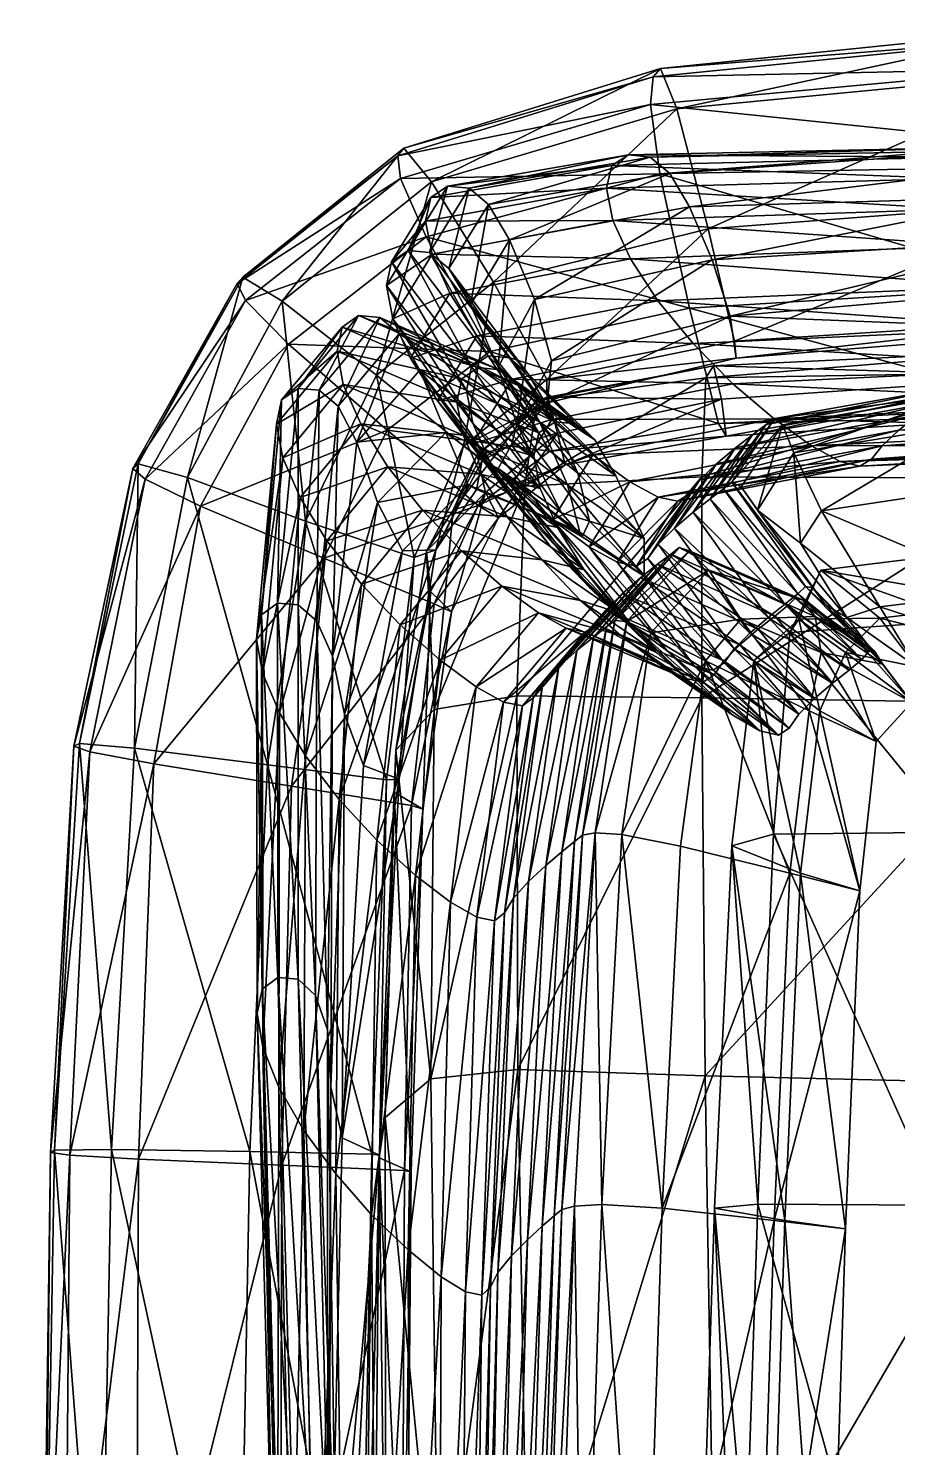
# Model space of a CAD drawing. Header units: centimetres. Extents: x -242 to 242, y -202 to 202.
# Drawn here: x -241.61 to -228.76, y 177.26 to 198.25 of the extents above; entities that cross this region are included whole.
import ezdxf

# ---------------------------------------------------------------- set-up
doc = ezdxf.new("R2010")
doc.units = ezdxf.units.CM
doc.layers.add('Box064', color=7, linetype='Continuous', true_color=0x94b11b)

msp = doc.modelspace()

# ---------------------------------------------------------------- meshes
at = {"layer": 'Box064', "color": 224, "true_color": 0x8a086e}
mesh = msp.add_polyface(dxfattribs=at)
corners = [(-225.487, 192.72, -2.901), (-226.096, 193.235, 14.81), (-231.196, 192.993, 14.947), (-230.587, 192.474, -2.764), (-226.686, 193.82, 32.52), (-227.208, 194.431, 50.23), (-232.306, 194.218, 50.368), (-231.785, 193.589, 32.657), (-231.657, 191.617, 201.143), (-231.598, 193.08, 200.344), (-226.571, 193.165, 200.539), (-227.801, 192.846, -165.372), (-227.878, 192.955, -160.454), (-230.578, 192.48, -160.39), (-228.005, 192.864, -152.451), (-230.704, 192.387, -152.387), (-222.706, 192.978, -165.521), (-227.744, 192.391, -168.003), (-222.772, 193.093, -160.591), (-223.102, 192.866, -140.702), (-223.357, 192.686, -125.903), (-228.462, 192.528, -125.766), (-228.208, 192.718, -140.565), (-222.899, 193.005, -152.588), (-226.423, 195.133, 189.892), (-226.164, 194.435, 194.148), (-231.239, 193.991, 194.079), (-231.504, 194.822, 189.915), (-226.742, 195.759, 182.127), (-231.837, 195.61, 182.236), (-226.512, 193.493, 200.382), (-231.482, 193.257, 200.242), (-226.447, 193.102, 200.549), (-231.364, 192.763, 200.414), (-227.643, 196.486, 138.783), (-227.323, 196.441, 155.523), (-232.422, 196.343, 155.66), (-227.892, 196.344, 121.072), (-232.741, 196.379, 138.92), (-219.488, 196.251, 120.83), (-227.033, 196.197, 170.321), (-232.131, 196.102, 170.458), (-227.613, 195.03, 67.941), (-227.875, 195.575, 85.651), (-232.972, 195.406, 85.788), (-232.711, 194.837, 68.078), (-219.209, 195.069, 67.698), (-227.968, 196.026, 103.362), (-232.989, 196.221, 121.209), (-233.066, 195.882, 103.499), (-219.471, 195.568, 85.409), (-219.564, 195.974, 103.119), (-232.269, 197.656, 197.719), (-226.495, 198.247, 197.772), (-226.607, 198.106, 199.061), (-232.374, 197.529, 198.983), (-232.025, 197.057, 196.578), (-226.359, 197.6, 196.626), (-226.053, 193.785, 195.431), (-231.147, 193.37, 195.314), (-226.071, 193.949, 195.431), (-231.173, 193.624, 195.311), (-231.297, 192.217, 200.438), (-226.196, 195.693, 195.838), (-231.562, 195.283, 195.754), (-231.839, 194.11, 200.861), (-226.606, 194.431, 200.941), (-226.47, 192.653, 200.575), (-231.412, 192.403, 200.518), (-232.275, 196.096, 200.927), (-226.722, 196.534, 201.039), (-232.414, 197.122, 200.177), (-226.702, 197.647, 200.281)]
mesh.append_faces([[corners[k] for k in face] for face in [(0, 1, 2), (2, 3, 0), (4, 5, 6), (6, 7, 4), (1, 4, 7), (7, 2, 1), (8, 9, 10), (11, 12, 13), (12, 14, 15), (16, 11, 17), (14, 12, 18), (12, 11, 16), (19, 20, 21), (21, 22, 19), (22, 14, 23), (24, 25, 26), (26, 27, 24), (28, 24, 27), (27, 29, 28), (30, 10, 9), (9, 31, 30), (32, 30, 31), (31, 33, 32), (34, 35, 36), (37, 34, 38), (34, 37, 39), (40, 28, 29), (29, 41, 40), (35, 40, 41), (41, 36, 35), (42, 43, 44), (5, 42, 45), (45, 6, 5), (43, 42, 46), (47, 37, 48), (43, 47, 49), (47, 43, 50), (37, 47, 51), (52, 53, 54), (54, 55, 52), (53, 52, 56), (56, 57, 53), (58, 59, 26), (26, 25, 58), (59, 58, 60), (60, 61, 59), (32, 33, 62), (63, 64, 61), (61, 60, 63), (64, 63, 57), (57, 56, 64), (65, 66, 67), (67, 68, 65), (66, 65, 69), (69, 70, 66), (71, 72, 70), (70, 69, 71), (72, 71, 55), (55, 54, 72)]], dxfattribs={"vtx2": -1, "color": 224})
mesh = msp.add_polyface(dxfattribs=at)
corners = [(-234.462, 193.062, 32.721), (-234.981, 193.699, 50.432), (-235.564, 192.739, 50.432), (-235.049, 192.101, 32.722), (-233.874, 192.462, 15.011), (-233.933, 192.793, 199.963), (-234.095, 192.746, 199.906), (-234.853, 192.048, 199.766), (-234.13, 194.24, 189.902), (-233.881, 193.329, 194.001), (-234.392, 192.395, 193.888), (-234.669, 193.239, 189.797), (-234.501, 195.12, 182.281), (-235.078, 194.161, 182.229), (-234.808, 195.643, 170.522), (-235.096, 195.883, 155.724), (-232.422, 196.343, 155.66), (-232.131, 196.102, 170.458), (-235.395, 194.696, 170.502), (-235.68, 194.935, 155.719), (-235.415, 195.913, 138.984), (-235.662, 195.748, 121.273), (-232.989, 196.221, 121.209), (-232.741, 196.379, 138.92), (-235.739, 195.398, 103.563), (-235.645, 194.91, 85.852), (-232.972, 195.406, 85.788), (-233.066, 195.882, 103.499), (-235.384, 194.33, 68.142), (-232.306, 194.218, 50.368), (-232.711, 194.837, 68.078), (-235.965, 193.371, 68.143), (-232.414, 197.122, 200.177), (-236.113, 196.025, 199.976), (-236.152, 196.361, 198.799), (-232.275, 196.096, 200.927), (-235.731, 195.162, 200.744), (-233.945, 192.711, 195.193), (-233.95, 193.056, 195.175), (-235.178, 192.073, 195.013), (-234.734, 194.493, 195.614), (-232.025, 197.057, 196.578), (-235.652, 195.98, 196.433), (-236.309, 192.306, 200.596), (-234.79, 193.469, 200.757), (-233.901, 191.997, 200.475), (-231.839, 194.11, 200.861), (-232.269, 197.656, 197.719), (-236.062, 196.474, 197.556), (-232.374, 197.529, 198.983), (-233.492, 191.671, 189.54), (-233.91, 192.603, 182.047), (-233.513, 192.397, 155.6), (-234.504, 193.374, 155.65), (-234.225, 193.138, 170.386), (-234.817, 193.404, 138.931), (-233.823, 192.428, 138.892), (-234.066, 192.266, 121.181), (-235.061, 193.24, 121.221), (-235.996, 194.964, 138.984), (-234.14, 191.923, 103.471), (-235.135, 192.892, 103.51), (-236.225, 193.954, 85.853), (-235.043, 192.407, 85.8), (-234.785, 191.829, 68.09), (-234.962, 193.23, 138.932), (-234.649, 193.2, 155.651), (-236.73, 193.999, 138.988), (-235.205, 193.065, 121.222), (-236.132, 193.732, 170.505), (-234.37, 192.964, 170.387), (-234.056, 192.428, 182.045), (-235.825, 193.195, 182.216), (-236.415, 193.971, 155.722), (-233.237, 192.163, 170.305), (-235.28, 192.718, 103.512)]
mesh.append_faces([[corners[k] for k in face] for face in [(0, 1, 2), (2, 3, 0), (4, 0, 3), (5, 6, 7), (8, 9, 10), (10, 11, 8), (12, 8, 11), (11, 13, 12), (14, 15, 16), (12, 14, 17), (14, 12, 13), (13, 18, 14), (15, 14, 18), (18, 19, 15), (20, 21, 22), (15, 20, 23), (20, 15, 19), (24, 25, 26), (26, 27, 24), (21, 24, 27), (27, 22, 21), (28, 1, 29), (25, 28, 30), (1, 28, 31), (32, 33, 34), (35, 36, 33), (37, 38, 39), (10, 9, 37), (39, 38, 40), (41, 42, 40), (43, 44, 45), (46, 44, 36), (47, 48, 42), (49, 34, 48), (11, 50, 51), (51, 13, 11), (52, 53, 54), (18, 54, 53), (53, 19, 18), (54, 18, 13), (13, 51, 54), (55, 56, 57), (57, 58, 55), (59, 55, 58), (19, 53, 55), (56, 55, 53), (53, 52, 56), (60, 61, 58), (62, 63, 64), (65, 56, 52), (52, 66, 65), (67, 65, 66), (56, 65, 68), (68, 57, 56), (69, 70, 71), (71, 72, 69), (73, 66, 70), (74, 70, 66), (57, 68, 75)]], dxfattribs={"vtx2": -1, "color": 224})
mesh = msp.add_polyface(dxfattribs=at)
corners = [(-234.462, 193.062, 32.721), (-233.874, 192.462, 15.011), (-231.196, 192.993, 14.947), (-231.785, 193.589, 32.657), (-234.981, 193.699, 50.432), (-232.306, 194.218, 50.368), (-233.268, 191.94, -2.7), (-232.719, 191.543, -20.41), (-230.034, 192.074, -20.474), (-230.587, 192.474, -2.764), (-234.274, 191.475, 200.453), (-234.095, 192.746, 199.906), (-231.598, 193.08, 200.344), (-231.657, 191.617, 201.143), (-230.578, 192.48, -160.39), (-230.704, 192.387, -152.387), (-231.335, 191.439, -152.37), (-231.213, 191.537, -160.326), (-231.076, 191.468, -165.094), (-230.464, 192.385, -165.272), (-230.906, 192.238, -140.501), (-231.534, 191.288, -140.5), (-229.614, 191.84, -38.185), (-233.933, 192.793, 199.963), (-233.791, 192.26, 200.24), (-231.364, 192.763, 200.414), (-231.482, 193.257, 200.242), (-234.13, 194.24, 189.902), (-234.501, 195.12, 182.281), (-231.837, 195.61, 182.236), (-231.504, 194.822, 189.915), (-233.881, 193.329, 194.001), (-231.239, 193.991, 194.079), (-232.422, 196.343, 155.66), (-232.741, 196.379, 138.92), (-227.643, 196.486, 138.783), (-232.989, 196.221, 121.209), (-227.892, 196.344, 121.072), (-232.131, 196.102, 170.458), (-234.808, 195.643, 170.522), (-235.415, 195.913, 138.984), (-235.096, 195.883, 155.724), (-232.972, 195.406, 85.788), (-232.711, 194.837, 68.078), (-227.613, 195.03, 67.941), (-233.066, 195.882, 103.499), (-227.968, 196.026, 103.362), (-227.875, 195.575, 85.651), (-235.384, 194.33, 68.142), (-235.645, 194.91, 85.852), (-236.152, 196.361, 198.799), (-232.374, 197.529, 198.983), (-232.414, 197.122, 200.177), (-236.113, 196.025, 199.976), (-232.275, 196.096, 200.927), (-233.945, 192.711, 195.193), (-231.147, 193.37, 195.314), (-233.95, 193.056, 195.175), (-231.173, 193.624, 195.311), (-233.675, 191.794, 200.357), (-231.297, 192.217, 200.438), (-233.901, 191.997, 200.475), (-231.412, 192.403, 200.518), (-231.562, 195.283, 195.754), (-234.734, 194.493, 195.614), (-232.025, 197.057, 196.578), (-234.79, 193.469, 200.757), (-231.839, 194.11, 200.861), (-235.731, 195.162, 200.744), (-235.652, 195.98, 196.433), (-232.269, 197.656, 197.719), (-236.062, 196.474, 197.556), (-232.926, 191.63, 181.923), (-233.91, 192.603, 182.047), (-233.492, 191.671, 189.54), (-234.225, 193.138, 170.386), (-233.237, 192.163, 170.305), (-233.513, 192.397, 155.6), (-234.37, 192.964, 170.387), (-234.056, 192.428, 182.045), (-234.649, 193.2, 155.651)]
mesh.append_faces([[corners[k] for k in face] for face in [(0, 1, 2), (2, 3, 0), (4, 0, 3), (3, 5, 4), (6, 7, 8), (8, 9, 6), (1, 6, 9), (9, 2, 1), (10, 11, 12), (12, 13, 10), (14, 15, 16), (16, 17, 14), (17, 18, 19), (15, 20, 21), (22, 8, 7), (23, 24, 25), (25, 26, 23), (11, 23, 26), (26, 12, 11), (27, 28, 29), (29, 30, 27), (31, 27, 30), (30, 32, 31), (33, 34, 35), (34, 36, 37), (33, 38, 39), (38, 29, 28), (36, 34, 40), (34, 33, 41), (42, 43, 44), (36, 45, 46), (45, 42, 47), (5, 43, 48), (43, 42, 49), (50, 51, 52), (53, 52, 54), (55, 31, 32), (32, 56, 55), (57, 55, 56), (56, 58, 57), (59, 60, 25), (25, 24, 59), (60, 59, 61), (61, 62, 60), (63, 64, 57), (57, 58, 63), (64, 63, 65), (66, 67, 62), (62, 61, 66), (68, 54, 67), (69, 65, 70), (71, 70, 51), (72, 73, 74), (75, 76, 77), (76, 75, 73), (73, 72, 76), (78, 76, 72), (72, 79, 78), (80, 77, 76)]], dxfattribs={"vtx2": -1, "color": 224})
mesh = msp.add_polyface(dxfattribs=at)
corners = [(-235.68, 194.935, 155.719), (-235.996, 194.964, 138.984), (-235.415, 195.913, 138.984), (-235.662, 195.748, 121.273), (-236.242, 194.797, 121.274), (-235.739, 195.398, 103.563), (-236.318, 194.445, 103.564), (-235.645, 194.91, 85.852), (-236.225, 193.954, 85.853), (-235.384, 194.33, 68.142), (-235.965, 193.371, 68.143), (-235.564, 192.739, 50.432), (-234.981, 193.699, 50.432), (-236.754, 192.129, 182.238), (-235.825, 193.195, 182.216), (-235.439, 192.269, 189.734), (-237.625, 192.924, 138.992), (-237.868, 192.752, 121.282), (-236.974, 193.83, 121.277), (-236.73, 193.999, 138.988), (-237.312, 192.897, 155.732), (-236.415, 193.971, 155.722), (-237.032, 192.658, 170.53), (-236.132, 193.732, 170.505), (-236.956, 192.983, 85.856), (-237.049, 193.476, 103.567), (-237.942, 192.395, 103.571), (-236.113, 196.025, 199.976), (-238.402, 194.222, 199.693), (-238.523, 194.474, 198.512), (-236.152, 196.361, 198.799), (-235.731, 195.162, 200.744), (-237.768, 193.577, 200.495), (-239.987, 191.806, 196.868), (-238.443, 194.569, 197.276), (-240.069, 191.739, 198.124), (-239.261, 191.605, 195.796), (-237.859, 194.215, 196.177), (-237.516, 190.962, 195.137), (-236.467, 193.121, 195.41), (-234.734, 194.493, 195.614), (-235.178, 192.073, 195.013), (-235.652, 195.98, 196.433), (-234.79, 193.469, 200.757), (-236.309, 192.306, 200.596), (-236.062, 196.474, 197.556), (-239.884, 191.579, 199.337), (-235.061, 193.24, 121.221), (-234.817, 193.404, 138.931), (-235.135, 192.892, 103.51), (-235.043, 192.407, 85.8), (-234.785, 191.829, 68.09), (-234.649, 193.2, 155.651), (-234.962, 193.23, 138.932), (-235.205, 193.065, 121.222), (-234.37, 192.964, 170.387), (-235.187, 192.232, 85.801), (-236.698, 192.397, 68.146), (-235.28, 192.718, 103.512)]
mesh.append_faces([[corners[k] for k in face] for face in [(0, 1, 2), (3, 2, 1), (1, 4, 3), (5, 3, 4), (4, 6, 5), (7, 5, 6), (6, 8, 7), (9, 7, 8), (8, 10, 9), (10, 11, 12), (13, 14, 15), (16, 17, 18), (18, 19, 16), (20, 16, 19), (19, 21, 20), (22, 20, 21), (21, 23, 22), (13, 22, 23), (23, 14, 13), (24, 25, 26), (17, 26, 25), (25, 18, 17), (27, 28, 29), (29, 30, 27), (28, 27, 31), (31, 32, 28), (33, 34, 29), (29, 35, 33), (34, 33, 36), (36, 37, 34), (38, 39, 37), (40, 39, 41), (39, 40, 42), (42, 37, 39), (43, 44, 32), (32, 31, 43), (45, 34, 37), (37, 42, 45), (34, 45, 30), (30, 29, 34), (46, 28, 32), (28, 46, 35), (35, 29, 28), (47, 4, 1), (48, 1, 0), (6, 49, 50), (50, 8, 6), (49, 6, 4), (4, 47, 49), (51, 10, 8), (52, 21, 19), (53, 19, 18), (18, 54, 53), (55, 23, 21), (56, 24, 57), (25, 58, 54), (54, 18, 25), (58, 25, 24), (24, 56, 58)]], dxfattribs={"vtx2": -1, "color": 224})
mesh = msp.add_polyface(dxfattribs=at)
corners = [(-234.612, 189.998, -2.696), (-235.209, 190.52, 15.015), (-236.116, 189.426, 15.019), (-236.689, 190.029, 32.729), (-235.787, 191.122, 32.725), (-237.198, 190.671, 50.44), (-236.3, 191.762, 50.436), (-236.453, 191.234, 189.707), (-235.439, 192.269, 189.734), (-235.113, 191.498, 193.787), (-236.08, 190.519, 193.687), (-236.937, 188.104, 189.478), (-237.118, 188.965, 182.148), (-236.754, 192.129, 182.238), (-235.726, 190.515, 199.824), (-235.33, 191.123, 199.875), (-235.611, 188.175, 200.273), (-235.667, 189.922, 199.999), (-234.852, 191.383, 200.083), (-234.977, 191.934, 199.753), (-237.625, 192.924, 138.992), (-237.312, 192.897, 155.732), (-237.622, 189.721, 155.688), (-237.928, 189.747, 138.948), (-237.868, 192.752, 121.282), (-238.168, 189.575, 121.237), (-237.032, 192.658, 170.53), (-237.349, 189.482, 170.486), (-237.593, 191.309, 68.15), (-237.85, 191.898, 85.861), (-238.151, 188.718, 85.817), (-237.901, 188.127, 68.106), (-236.698, 192.397, 68.146), (-236.956, 192.983, 85.856), (-237.942, 192.395, 103.571), (-238.241, 189.216, 103.527), (-240.858, 187.674, 196.291), (-239.987, 191.806, 196.868), (-240.069, 191.739, 198.124), (-240.041, 187.605, 195.241), (-239.261, 191.605, 195.796), (-235.59, 190.536, 194.929), (-234.986, 191.428, 195.104), (-234.904, 191.858, 195.022), (-235.178, 192.073, 195.013), (-235.907, 190.424, 194.859), (-235.358, 189.618, 200.098), (-234.661, 191.008, 200.254), (-235.612, 189.738, 200.19), (-236.467, 193.121, 195.41), (-237.516, 190.962, 195.137), (-237.859, 194.215, 196.177), (-238.075, 187.355, 194.692), (-237.245, 190.415, 200.344), (-236.309, 192.306, 200.596), (-234.961, 191.19, 200.386), (-239.065, 191.184, 200.184), (-237.768, 193.577, 200.495), (-239.884, 191.579, 199.337), (-240.702, 187.549, 198.827), (-240.94, 187.631, 197.574), (-234.534, 191.024, 50.38), (-234.389, 191.2, 50.379), (-235.564, 192.739, 50.432), (-235.965, 193.371, 68.143), (-234.93, 191.653, 68.091), (-235.187, 192.232, 85.801)]
mesh.append_faces([[corners[k] for k in face] for face in [(0, 1, 2), (3, 2, 1), (1, 4, 3), (5, 3, 4), (4, 6, 5), (7, 8, 9), (9, 10, 7), (11, 7, 10), (12, 13, 7), (8, 7, 13), (14, 15, 16), (14, 17, 18), (18, 19, 14), (15, 14, 19), (20, 21, 22), (22, 23, 20), (24, 20, 23), (23, 25, 24), (26, 13, 12), (12, 27, 26), (21, 26, 27), (27, 22, 21), (28, 29, 30), (5, 28, 31), (28, 5, 6), (6, 32, 28), (29, 28, 32), (32, 33, 29), (34, 24, 25), (25, 35, 34), (29, 34, 35), (35, 30, 29), (34, 29, 33), (36, 37, 38), (39, 40, 37), (41, 10, 9), (9, 42, 41), (43, 41, 42), (41, 43, 44), (44, 45, 41), (18, 17, 46), (47, 46, 48), (49, 50, 45), (45, 44, 49), (51, 40, 50), (52, 50, 40), (53, 54, 55), (55, 48, 53), (54, 53, 56), (56, 57, 54), (57, 56, 58), (59, 58, 56), (60, 38, 58), (61, 6, 4), (62, 63, 64), (32, 65, 66), (65, 32, 6), (6, 61, 65)]], dxfattribs={"vtx2": -1, "color": 224})
mesh = msp.add_polyface(dxfattribs=at)
corners = [(-235.049, 192.101, 32.722), (-234.466, 191.499, 15.011), (-233.874, 192.462, 15.011), (-233.268, 191.94, -2.7), (-233.865, 190.978, -2.699), (-235.611, 188.175, 200.273), (-235.33, 191.123, 199.875), (-234.274, 191.475, 200.453), (-234.095, 192.746, 199.906), (-234.853, 192.048, 199.766), (-234.977, 191.934, 199.753), (-233.933, 192.793, 199.963), (-233.791, 192.26, 200.24), (-234.852, 191.383, 200.083), (-234.986, 191.428, 195.104), (-234.665, 191.738, 195.092), (-234.904, 191.858, 195.022), (-235.178, 192.073, 195.013), (-233.945, 192.711, 195.193), (-234.47, 192.09, 195.186), (-234.392, 192.395, 193.888), (-234.661, 191.008, 200.254), (-233.675, 191.794, 200.357), (-234.961, 191.19, 200.386), (-233.901, 191.997, 200.475), (-235.358, 189.618, 200.098), (-235.612, 189.738, 200.19), (-236.309, 192.306, 200.596), (-233.879, 190.565, 32.669), (-233.303, 189.965, 14.958), (-235.564, 192.739, 50.432), (-234.389, 191.2, 50.379), (-233.449, 189.789, 14.959), (-235.209, 190.52, 15.015), (-234.612, 189.998, -2.696), (-233.397, 190.242, 50.339), (-234.534, 191.024, 50.38), (-234.024, 190.389, 32.67), (-235.787, 191.122, 32.725), (-233.492, 191.671, 189.54), (-234.669, 193.239, 189.797), (-235.135, 192.892, 103.51), (-234.14, 191.923, 103.471), (-234.047, 191.442, 85.76), (-235.043, 192.407, 85.8), (-235.061, 193.24, 121.221), (-234.066, 192.266, 121.181), (-234.785, 191.829, 68.09), (-233.791, 190.867, 68.05), (-235.965, 193.371, 68.143), (-235.439, 192.269, 189.734), (-233.643, 191.496, 189.529), (-233.459, 190.798, 193.596), (-235.113, 191.498, 193.787), (-235.825, 193.195, 182.216), (-234.056, 192.428, 182.045), (-234.93, 191.653, 68.091), (-235.187, 192.232, 85.801), (-235.28, 192.718, 103.512), (-233.836, 190.968, 195.005), (-233.427, 190.73, 194.93), (-233.732, 191.085, 195.02), (-233.317, 190.96, 193.615)]
mesh.append_faces([[corners[k] for k in face] for face in [(0, 1, 2), (3, 2, 1), (1, 4, 3), (5, 6, 7), (8, 7, 6), (6, 9, 8), (9, 10, 11), (12, 11, 10), (10, 13, 12), (10, 9, 6), (14, 15, 16), (17, 16, 18), (19, 18, 16), (16, 15, 19), (18, 19, 20), (21, 22, 12), (12, 13, 21), (22, 21, 23), (23, 24, 22), (25, 21, 13), (26, 23, 21), (24, 23, 27), (0, 28, 29), (29, 1, 0), (28, 0, 30), (30, 31, 28), (32, 33, 34), (35, 36, 37), (38, 37, 36), (37, 38, 33), (33, 32, 37), (39, 40, 20), (41, 42, 43), (43, 44, 41), (45, 46, 42), (47, 48, 35), (35, 31, 47), (49, 47, 31), (48, 47, 44), (44, 43, 48), (50, 51, 52), (52, 53, 50), (51, 50, 54), (54, 55, 51), (56, 48, 43), (43, 57, 56), (48, 56, 36), (36, 35, 48), (58, 42, 46), (42, 58, 57), (57, 43, 42), (59, 14, 53), (53, 52, 59), (59, 60, 15), (15, 14, 59), (61, 19, 15), (15, 60, 61), (61, 62, 20), (20, 19, 61)]], dxfattribs={"vtx2": -1, "color": 224})
mesh = msp.add_polyface(dxfattribs=at)
corners = [(-224.933, 192.319, -20.611), (-225.487, 192.72, -2.901), (-230.587, 192.474, -2.764), (-230.034, 192.074, -20.474), (-222.651, 190.591, -169.664), (-227.578, 190.521, -169.447), (-227.81, 189.49, -170.304), (-229.899, 190.234, -169.121), (-231.659, 188.349, 202.17), (-231.657, 191.617, 201.143), (-226.576, 191.598, 201.533), (-226.571, 193.165, 200.539), (-230.578, 192.48, -160.39), (-230.464, 192.385, -165.272), (-227.801, 192.846, -165.372), (-230.704, 192.387, -152.387), (-227.878, 192.955, -160.454), (-231.213, 191.537, -160.326), (-230.299, 191.968, -167.795), (-230.833, 191.12, -167.404), (-230.197, 190.632, -167.795), (-229.886, 191.112, -168.411), (-227.744, 192.391, -168.003), (-227.56, 191.461, -168.691), (-222.686, 192.508, -168.187), (-231.438, 191.81, -108.963), (-231.159, 192.043, -125.702), (-228.462, 192.528, -125.766), (-228.743, 192.303, -109.027), (-231.685, 191.573, -91.252), (-228.992, 192.074, -91.316), (-230.906, 192.238, -140.501), (-228.005, 192.864, -152.451), (-228.208, 192.718, -140.565), (-223.639, 192.474, -109.164), (-223.888, 192.263, -91.453), (-223.357, 192.686, -125.903), (-229.321, 191.773, -55.895), (-229.614, 191.84, -38.185), (-232.301, 191.313, -38.121), (-229.149, 191.875, -73.606), (-231.84, 191.364, -73.542), (-232.009, 191.254, -55.831), (-224.045, 192.081, -73.743), (-224.218, 191.996, -56.032), (-224.512, 192.077, -38.322), (-231.297, 192.217, 200.438), (-226.425, 192.516, 200.529), (-226.447, 193.102, 200.549), (-231.412, 192.403, 200.518), (-226.47, 192.653, 200.575), (-227.099, 189.757, -167.929), (-230.126, 189.996, -160.188), (-230.016, 189.972, -164.712), (-231.076, 191.468, -165.094), (-231.335, 191.439, -152.37), (-230.237, 189.885, -152.376), (-229.026, 189.695, -167.576), (-227.097, 189.928, -167.785), (-229.514, 189.536, -167.234), (-229.828, 189.724, -166.67), (-222.459, 189.964, -167.949), (-231.534, 191.288, -140.5), (-230.429, 189.731, -140.553), (-231.841, 190.521, -165.089), (-230.168, 189.796, -164.709), (-230.276, 189.82, -160.186)]
mesh.append_faces([[corners[k] for k in face] for face in [(0, 1, 2), (2, 3, 0), (4, 5, 6), (6, 5, 7), (8, 9, 10), (11, 10, 9), (12, 13, 14), (15, 12, 16), (13, 12, 17), (18, 19, 20), (20, 21, 18), (22, 18, 21), (21, 23, 22), (18, 22, 14), (14, 13, 18), (19, 18, 13), (24, 22, 23), (25, 26, 27), (27, 28, 25), (29, 25, 28), (28, 30, 29), (31, 15, 32), (32, 33, 31), (26, 31, 33), (33, 27, 26), (34, 35, 30), (30, 28, 34), (36, 34, 28), (28, 27, 36), (37, 38, 39), (30, 40, 41), (40, 37, 42), (43, 44, 37), (37, 40, 43), (35, 43, 40), (40, 30, 35), (45, 0, 3), (3, 38, 45), (44, 45, 38), (38, 37, 44), (46, 47, 48), (47, 46, 49), (49, 50, 47), (51, 5, 4), (7, 5, 51), (17, 52, 53), (53, 54, 17), (55, 56, 52), (21, 57, 58), (58, 23, 21), (57, 21, 20), (20, 59, 57), (19, 60, 59), (59, 20, 19), (60, 19, 54), (54, 53, 60), (23, 58, 61), (62, 63, 56), (64, 65, 66)]], dxfattribs={"vtx2": -1, "color": 224})
mesh = msp.add_polyface(dxfattribs=at)
corners = [(-232.719, 191.543, -20.41), (-233.268, 191.94, -2.7), (-233.865, 190.978, -2.699), (-233.32, 190.581, -20.41), (-234.393, 188.377, 201.163), (-234.274, 191.475, 200.453), (-231.657, 191.617, 201.143), (-230.464, 192.385, -165.272), (-231.076, 191.468, -165.094), (-230.833, 191.12, -167.404), (-231.438, 191.81, -108.963), (-231.685, 191.573, -91.252), (-232.302, 190.618, -91.252), (-232.059, 190.858, -108.962), (-231.159, 192.043, -125.702), (-231.784, 191.092, -125.702), (-230.906, 192.238, -140.501), (-231.534, 191.288, -140.5), (-231.335, 191.439, -152.37), (-230.704, 192.387, -152.387), (-232.301, 191.313, -38.121), (-232.009, 191.254, -55.831), (-229.321, 191.773, -55.895), (-229.614, 191.84, -38.185), (-232.907, 190.353, -38.12), (-232.62, 190.295, -55.831), (-231.84, 191.364, -73.542), (-228.992, 192.074, -91.316), (-229.149, 191.875, -73.606), (-232.453, 190.407, -73.541), (-231.554, 190.236, -167.39), (-231.841, 190.521, -165.089), (-232.765, 189.477, -165.262), (-231.992, 190.57, -160.322), (-232.941, 189.49, -160.382), (-232.113, 190.474, -152.367), (-233.064, 189.397, -152.379), (-232.31, 190.322, -140.497), (-233.259, 189.246, -140.493), (-232.891, 189.609, 32.629), (-233.879, 190.565, 32.669), (-234.389, 191.2, 50.379), (-233.397, 190.242, 50.339), (-232.173, 189.046, -20.463), (-232.71, 189.444, -2.752), (-234.466, 191.499, 15.011), (-233.303, 189.965, 14.958), (-234.024, 190.389, 32.67), (-230.126, 189.996, -160.188), (-231.213, 191.537, -160.326), (-230.675, 189.536, -125.755), (-230.945, 189.305, -109.015), (-230.237, 189.885, -152.376), (-230.429, 189.731, -140.553), (-231.181, 189.07, -91.305), (-233.492, 191.671, 189.54), (-232.511, 190.701, 189.371), (-232.926, 191.63, 181.923), (-234.392, 192.395, 193.888), (-233.317, 190.96, 193.615), (-232.507, 190.145, 193.442), (-233.643, 191.496, 189.529), (-233.459, 190.798, 193.596), (-234.056, 192.428, 182.045), (-230.168, 189.796, -164.709), (-230.276, 189.82, -160.186), (-230.387, 189.711, -152.374), (-230.825, 189.362, -125.754), (-232.557, 190.125, -125.698), (-230.579, 189.557, -140.552), (-233.427, 190.73, 194.93), (-233.836, 190.968, 195.005), (-233.732, 191.085, 195.02)]
mesh.append_faces([[corners[k] for k in face] for face in [(0, 1, 2), (2, 3, 0), (4, 5, 6), (7, 8, 9), (10, 11, 12), (12, 13, 10), (14, 10, 13), (13, 15, 14), (16, 14, 15), (15, 17, 16), (17, 18, 19), (20, 21, 22), (0, 20, 23), (20, 0, 3), (3, 24, 20), (21, 20, 24), (24, 25, 21), (26, 11, 27), (21, 26, 28), (26, 21, 25), (25, 29, 26), (11, 26, 29), (29, 12, 11), (30, 31, 32), (31, 33, 34), (33, 35, 36), (35, 37, 38), (39, 40, 41), (41, 42, 39), (43, 3, 2), (44, 2, 45), (45, 46, 44), (47, 39, 42), (48, 49, 18), (50, 15, 13), (51, 13, 12), (52, 18, 17), (53, 17, 15), (15, 50, 53), (54, 12, 29), (55, 56, 57), (58, 59, 55), (56, 55, 59), (59, 60, 56), (61, 56, 60), (60, 62, 61), (56, 61, 63), (63, 57, 56), (64, 31, 30), (33, 65, 66), (66, 35, 33), (65, 33, 31), (67, 68, 37), (69, 37, 35), (70, 71, 62), (62, 60, 70), (59, 72, 70), (70, 60, 59)]], dxfattribs={"vtx2": -1, "color": 224})
mesh = msp.add_polyface(dxfattribs=at)
corners = [(-235.525, 188.904, -2.692), (-236.116, 189.426, 15.019), (-236.463, 186.242, 14.975), (-235.889, 185.72, -2.736), (-234.991, 188.509, -20.402), (-235.373, 185.325, -20.446), (-234.612, 189.998, -2.696), (-236.689, 190.029, 32.729), (-237.198, 190.671, 50.44), (-237.515, 187.489, 50.396), (-237.02, 186.846, 32.685), (-235.663, 182.715, 200.408), (-235.611, 188.175, 200.273), (-234.393, 188.377, 201.163), (-236.08, 190.519, 193.687), (-236.656, 187.348, 193.324), (-236.937, 188.104, 189.478), (-236.453, 191.234, 189.707), (-237.118, 188.965, 182.148), (-236.181, 187.571, 199.884), (-235.726, 190.515, 199.824), (-235.667, 189.922, 199.999), (-236.204, 186.952, 199.78), (-236.339, 182.142, 199.642), (-237.142, 182.595, 189.077), (-236.971, 181.839, 192.695), (-237.366, 183.946, 170.397), (-237.626, 184.185, 155.598), (-237.622, 189.721, 155.688), (-237.349, 189.482, 170.486), (-237.19, 183.436, 181.981), (-237.922, 184.211, 138.859), (-238.156, 184.038, 121.148), (-238.168, 189.575, 121.237), (-237.928, 189.747, 138.948), (-238.151, 188.718, 85.817), (-237.901, 188.127, 68.106), (-237.593, 191.309, 68.15), (-238.241, 189.216, 103.527), (-238.23, 183.679, 103.438), (-237.907, 182.59, 68.017), (-238.145, 183.181, 85.727), (-234.587, 188.284, -38.113), (-240.069, 191.739, 198.124), (-240.94, 187.631, 197.574), (-240.858, 187.674, 196.291), (-239.987, 191.806, 196.868), (-240.041, 187.605, 195.241), (-241.286, 181.626, 196.804), (-240.702, 187.549, 198.827), (-236.129, 187.145, 194.532), (-235.59, 190.536, 194.929), (-235.907, 190.424, 194.859), (-236.318, 187.133, 194.502), (-235.783, 186.703, 199.747), (-235.358, 189.618, 200.098), (-235.946, 186.755, 199.787), (-235.612, 189.738, 200.19), (-238.336, 181.638, 193.97), (-238.075, 187.355, 194.692), (-237.516, 190.962, 195.137), (-239.261, 191.605, 195.796), (-237.722, 187.042, 199.906), (-237.245, 190.415, 200.344), (-239.758, 187.371, 199.715), (-239.065, 191.184, 200.184), (-239.884, 191.579, 199.337), (-240.383, 181.67, 194.461), (-241.224, 181.66, 195.502)]
mesh.append_faces([[corners[k] for k in face] for face in [(0, 1, 2), (2, 3, 0), (4, 0, 3), (3, 5, 4), (1, 0, 6), (7, 8, 9), (9, 10, 7), (1, 7, 10), (10, 2, 1), (11, 12, 13), (14, 15, 16), (17, 16, 18), (12, 19, 20), (21, 20, 19), (19, 22, 21), (22, 19, 23), (19, 12, 11), (18, 16, 24), (16, 15, 25), (26, 27, 28), (28, 29, 26), (30, 26, 29), (29, 18, 30), (31, 32, 33), (33, 34, 31), (27, 31, 34), (34, 28, 27), (35, 36, 37), (36, 9, 8), (35, 38, 39), (32, 39, 38), (38, 33, 32), (9, 36, 40), (36, 35, 41), (42, 4, 5), (43, 44, 45), (46, 45, 47), (48, 44, 49), (50, 51, 52), (52, 53, 50), (51, 50, 15), (15, 14, 51), (54, 55, 21), (21, 22, 54), (55, 54, 56), (56, 57, 55), (58, 59, 47), (60, 59, 53), (53, 52, 60), (61, 47, 59), (62, 63, 57), (57, 56, 62), (63, 62, 64), (64, 65, 63), (65, 64, 49), (66, 49, 44), (67, 47, 45), (68, 45, 44)]], dxfattribs={"vtx2": -1, "color": 224})
mesh = msp.add_polyface(dxfattribs=at)
corners = [(-235.525, 188.904, -2.692), (-234.991, 188.509, -20.402), (-234.072, 189.602, -20.406), (-234.612, 189.998, -2.696), (-234.377, 182.853, 201.6), (-234.393, 188.377, 201.163), (-231.659, 188.349, 202.17), (-231.657, 191.617, 201.143), (-234.274, 191.475, 200.453), (-235.611, 188.175, 200.273), (-232.41, 189.307, -167.779), (-232.765, 189.477, -165.262), (-233.233, 186.351, -165.343), (-232.84, 186.327, -167.97), (-232.941, 189.49, -160.382), (-233.064, 189.397, -152.379), (-233.539, 186.221, -152.423), (-233.42, 186.315, -160.426), (-231.841, 190.521, -165.089), (-231.992, 190.57, -160.322), (-233.259, 189.246, -140.493), (-233.504, 189.047, -125.694), (-233.963, 185.87, -125.738), (-233.728, 186.07, -140.537), (-232.113, 190.474, -152.367), (-232.31, 190.322, -140.497), (-232.557, 190.125, -125.698), (-233.772, 188.809, -108.954), (-234.006, 188.565, -91.244), (-234.441, 185.386, -91.288), (-234.219, 185.631, -108.999), (-232.83, 189.889, -108.959), (-233.069, 189.648, -91.248), (-234.15, 188.348, -73.534), (-234.309, 188.231, -55.823), (-234.72, 185.049, -55.867), (-234.573, 185.168, -73.578), (-233.217, 189.434, -73.538), (-233.379, 189.32, -55.827), (-235.373, 185.325, -20.446), (-234.984, 185.102, -38.157), (-234.587, 188.284, -38.113), (-233.663, 189.376, -38.117), (-233.879, 190.565, 32.669), (-232.891, 189.609, 32.629), (-232.32, 189.011, 14.918), (-233.303, 189.965, 14.958), (-233.865, 190.978, -2.699), (-232.71, 189.444, -2.752), (-232.173, 189.046, -20.463), (-231.731, 188.49, -2.792), (-233.449, 189.789, 14.959), (-232.856, 189.268, -2.751), (-232.32, 188.87, -20.462), (-234.024, 190.389, 32.67), (-231.767, 188.816, -38.173), (-232.907, 190.353, -38.12), (-233.32, 190.581, -20.41), (-231.635, 188.579, -55.883), (-231.475, 188.687, -73.593), (-231.915, 188.64, -38.172)]
mesh.append_faces([[corners[k] for k in face] for face in [(0, 1, 2), (2, 3, 0), (4, 5, 6), (7, 6, 5), (8, 5, 9), (10, 11, 12), (12, 13, 10), (14, 15, 16), (16, 17, 14), (11, 14, 17), (17, 12, 11), (14, 11, 18), (15, 14, 19), (20, 21, 22), (22, 23, 20), (15, 20, 23), (23, 16, 15), (20, 15, 24), (21, 20, 25), (25, 26, 21), (27, 28, 29), (29, 30, 27), (21, 27, 30), (30, 22, 21), (27, 21, 26), (26, 31, 27), (28, 27, 31), (31, 32, 28), (33, 34, 35), (35, 36, 33), (28, 33, 36), (36, 29, 28), (33, 28, 32), (32, 37, 33), (34, 33, 37), (37, 38, 34), (39, 40, 41), (34, 41, 40), (40, 35, 34), (41, 34, 38), (38, 42, 41), (1, 41, 42), (42, 2, 1), (43, 44, 45), (45, 46, 43), (47, 48, 49), (50, 48, 46), (45, 51, 52), (3, 52, 51), (52, 3, 2), (2, 53, 52), (44, 54, 51), (51, 45, 44), (55, 56, 57), (58, 38, 37), (59, 37, 32), (42, 60, 53), (53, 2, 42), (60, 42, 38)]], dxfattribs={"vtx2": -1, "color": 224})
mesh = msp.add_polyface(dxfattribs=at)
corners = [(-222.755, 189.526, -170.549), (-227.81, 189.49, -170.304), (-227.947, 186.363, -170.725), (-230.355, 189.312, -169.906), (-230.598, 186.33, -170.292), (-229.899, 190.234, -169.121), (-230.222, 189.512, -168.682), (-226.576, 191.598, 201.533), (-226.54, 188.262, 202.908), (-231.659, 188.349, 202.17), (-231.605, 182.757, 202.955), (-226.797, 188.968, -166.969), (-227.099, 189.757, -167.929), (-222.461, 189.794, -168.092), (-229.91, 188.157, -167.799), (-230.889, 188.899, -169.142), (-229.533, 189.017, -167.627), (-229.082, 187.702, -166.943), (-228.55, 188.279, -166.436), (-229.32, 185.493, -167.153), (-230.196, 185.754, -168.051), (-229.026, 189.524, -167.722), (-228.485, 188.804, -166.832), (-230.126, 189.996, -160.188), (-229.189, 189.032, -160.1), (-229.106, 189.035, -164.468), (-230.016, 189.972, -164.712), (-230.237, 189.885, -152.376), (-229.293, 188.913, -152.383), (-229.026, 189.695, -167.576), (-227.097, 189.928, -167.785), (-229.514, 189.536, -167.234), (-229.828, 189.724, -166.67), (-228.98, 188.845, -166.216), (-222.345, 188.973, -167.099), (-230.945, 189.305, -109.015), (-229.99, 188.336, -109.055), (-229.724, 188.564, -125.795), (-230.429, 189.731, -140.553), (-229.481, 188.757, -140.593), (-230.675, 189.536, -125.755), (-231.081, 189.511, -167.788), (-229.892, 189.02, -167.242), (-229.983, 189.549, -166.663), (-230.168, 189.796, -164.709), (-230.069, 188.155, -167.639), (-230.355, 185.753, -167.893), (-230.276, 189.82, -160.186), (-230.387, 189.711, -152.374), (-230.579, 189.557, -140.552), (-230.825, 189.362, -125.754)]
mesh.append_faces([[corners[k] for k in face] for face in [(0, 1, 2), (3, 4, 2), (2, 1, 3), (5, 3, 1), (3, 5, 6), (7, 8, 9), (10, 9, 8), (11, 12, 13), (14, 15, 6), (6, 16, 14), (17, 14, 16), (16, 18, 17), (14, 17, 19), (19, 20, 14), (15, 14, 20), (21, 16, 6), (6, 5, 21), (12, 21, 5), (21, 12, 11), (11, 22, 21), (16, 21, 22), (22, 18, 16), (23, 24, 25), (25, 26, 23), (24, 23, 27), (27, 28, 24), (29, 22, 11), (11, 30, 29), (22, 29, 31), (31, 18, 22), (32, 33, 18), (18, 31, 32), (33, 32, 26), (26, 25, 33), (30, 11, 34), (35, 36, 37), (38, 39, 28), (28, 27, 38), (39, 38, 40), (40, 37, 39), (41, 42, 43), (33, 43, 42), (42, 18, 33), (43, 33, 25), (25, 44, 43), (45, 42, 41), (45, 46, 19), (19, 17, 45), (42, 45, 17), (17, 18, 42), (47, 24, 28), (28, 48, 47), (24, 47, 44), (44, 25, 24), (49, 39, 37), (37, 50, 49), (39, 49, 48), (48, 28, 39), (50, 37, 36)]], dxfattribs={"vtx2": -1, "color": 224})
mesh = msp.add_polyface(dxfattribs=at)
corners = [(-230.222, 189.512, -168.682), (-230.889, 188.899, -169.142), (-230.355, 189.312, -169.906), (-230.598, 186.33, -170.292), (-231.213, 186.158, -169.47), (-231.602, 188.895, -168.411), (-232.41, 189.307, -167.779), (-232.84, 186.327, -167.97), (-231.971, 186.156, -168.692), (-231.081, 189.511, -167.788), (-231.554, 190.236, -167.39), (-232.765, 189.477, -165.262), (-232.71, 189.444, -2.752), (-231.731, 188.49, -2.792), (-231.2, 188.091, -20.503), (-232.173, 189.046, -20.463), (-233.303, 189.965, 14.958), (-232.32, 189.011, 14.918), (-232.856, 189.268, -2.751), (-232.32, 188.87, -20.462), (-230.196, 185.754, -168.051), (-229.724, 188.564, -125.795), (-230.675, 189.536, -125.755), (-230.945, 189.305, -109.015), (-232.059, 190.858, -108.962), (-232.302, 190.618, -91.252), (-231.181, 189.07, -91.305), (-229.99, 188.336, -109.055), (-230.223, 188.104, -91.344), (-231.767, 188.816, -38.173), (-230.798, 187.859, -38.213), (-230.522, 187.795, -55.923), (-231.487, 188.754, -55.884), (-232.907, 190.353, -38.12), (-232.62, 190.295, -55.831), (-233.32, 190.581, -20.41), (-231.327, 188.863, -73.594), (-230.365, 187.9, -73.634), (-232.453, 190.407, -73.541), (-229.983, 189.549, -166.663), (-230.168, 189.796, -164.709), (-230.069, 188.155, -167.639), (-230.355, 185.753, -167.893), (-232.31, 190.322, -140.497), (-230.579, 189.557, -140.552), (-230.825, 189.362, -125.754), (-232.113, 190.474, -152.367), (-230.387, 189.711, -152.374), (-231.094, 189.131, -109.014), (-231.33, 188.895, -91.304), (-232.83, 189.889, -108.959), (-233.069, 189.648, -91.248), (-232.557, 190.125, -125.698), (-231.475, 188.687, -73.593), (-231.635, 188.579, -55.883), (-233.217, 189.434, -73.538), (-231.915, 188.64, -38.172), (-233.379, 189.32, -55.827)]
mesh.append_faces([[corners[k] for k in face] for face in [(0, 1, 2), (3, 2, 1), (1, 4, 3), (5, 6, 7), (7, 8, 5), (6, 5, 9), (9, 10, 6), (11, 6, 10), (12, 13, 14), (14, 15, 12), (16, 17, 13), (18, 13, 17), (13, 18, 19), (19, 14, 13), (20, 4, 1), (21, 22, 23), (24, 23, 22), (25, 26, 23), (27, 23, 26), (26, 28, 27), (29, 30, 31), (31, 32, 29), (33, 29, 32), (32, 34, 33), (35, 15, 29), (30, 29, 15), (15, 14, 30), (36, 37, 28), (28, 26, 36), (38, 36, 26), (36, 38, 34), (34, 32, 36), (37, 36, 32), (32, 31, 37), (39, 10, 9), (10, 39, 40), (9, 5, 41), (42, 41, 5), (5, 8, 42), (43, 44, 45), (46, 47, 44), (48, 27, 28), (28, 49, 48), (50, 48, 49), (49, 51, 50), (48, 50, 52), (52, 45, 48), (27, 48, 45), (53, 37, 31), (31, 54, 53), (55, 53, 54), (51, 49, 53), (37, 53, 49), (49, 28, 37), (56, 30, 14), (14, 19, 56), (57, 54, 56), (30, 56, 54), (54, 31, 30)]], dxfattribs={"vtx2": -1, "color": 224})
mesh = msp.add_polyface(dxfattribs=at)
corners = [(-237.069, 181.308, 32.596), (-236.54, 180.704, 14.885), (-236.463, 186.242, 14.975), (-237.02, 186.846, 32.685), (-237.54, 181.951, 50.306), (-237.515, 187.489, 50.396), (-237.38, 173.293, 50.16), (-236.95, 172.65, 32.449), (-235.998, 180.182, -2.825), (-235.889, 185.72, -2.736), (-236.339, 182.142, 199.642), (-236.427, 181.545, 199.219), (-236.204, 186.952, 199.78), (-235.663, 182.715, 200.408), (-236.181, 187.571, 199.884), (-236.326, 173.519, 199.246), (-237.142, 182.595, 189.077), (-237.19, 183.436, 181.981), (-237.118, 188.965, 182.148), (-236.971, 181.839, 192.695), (-236.937, 188.104, 189.478), (-237.169, 173.214, 191.986), (-237.186, 173.951, 188.608), (-237.366, 183.946, 170.397), (-237.059, 174.782, 181.753), (-237.164, 175.289, 170.25), (-237.626, 184.185, 155.598), (-237.405, 175.527, 155.452), (-237.922, 184.211, 138.859), (-237.69, 175.554, 138.712), (-238.156, 184.038, 121.148), (-237.92, 175.381, 121.002), (-238.23, 183.679, 103.438), (-238.145, 183.181, 85.727), (-238.151, 188.718, 85.817), (-237.998, 175.022, 103.291), (-237.907, 182.59, 68.017), (-237.901, 188.127, 68.106), (-237.928, 174.523, 85.581), (-237.714, 173.932, 67.87), (-241.408, 172.792, 196.033), (-241.286, 181.626, 196.804), (-240.997, 181.585, 198.081), (-240.702, 187.549, 198.827), (-239.758, 187.371, 199.715), (-239.982, 181.525, 198.989), (-241.073, 172.769, 197.319), (-236.423, 181.586, 193.842), (-236.129, 187.145, 194.532), (-236.656, 187.348, 193.324), (-236.318, 187.133, 194.502), (-236.533, 181.599, 193.83), (-236.634, 172.988, 193.06), (-235.952, 181.339, 199.059), (-236.028, 172.783, 198.255), (-236.703, 172.992, 193.053), (-238.336, 181.638, 193.97), (-238.075, 187.355, 194.692), (-240.041, 187.605, 195.241), (-240.383, 181.67, 194.461), (-238.501, 172.943, 193.188), (-237.864, 181.435, 199.187), (-237.722, 187.042, 199.906), (-235.946, 186.755, 199.787), (-236.052, 181.358, 199.076), (-237.889, 172.774, 198.398), (-240.017, 172.761, 198.226), (-240.551, 172.876, 193.674), (-241.224, 181.66, 195.502), (-240.858, 187.674, 196.291), (-240.94, 187.631, 197.574), (-241.377, 172.827, 194.72)]
mesh.append_faces([[corners[k] for k in face] for face in [(0, 1, 2), (2, 3, 0), (4, 0, 3), (3, 5, 4), (0, 4, 6), (1, 0, 7), (1, 8, 9), (9, 2, 1), (10, 11, 12), (13, 10, 14), (11, 10, 15), (16, 17, 18), (19, 16, 20), (16, 19, 21), (17, 16, 22), (23, 17, 24), (24, 25, 23), (26, 23, 25), (25, 27, 26), (28, 26, 27), (27, 29, 28), (30, 28, 29), (29, 31, 30), (32, 33, 34), (32, 30, 31), (31, 35, 32), (33, 32, 35), (36, 4, 5), (33, 36, 37), (36, 33, 38), (4, 36, 39), (40, 41, 42), (43, 42, 41), (42, 43, 44), (44, 45, 42), (46, 42, 45), (21, 19, 47), (48, 47, 19), (19, 49, 48), (47, 48, 50), (50, 51, 47), (52, 47, 51), (12, 11, 53), (54, 53, 11), (55, 51, 56), (57, 56, 51), (51, 50, 57), (58, 59, 56), (60, 56, 59), (61, 62, 63), (63, 64, 61), (65, 61, 64), (66, 45, 61), (62, 61, 45), (45, 44, 62), (67, 59, 68), (69, 68, 59), (70, 41, 68), (71, 68, 41)]], dxfattribs={"vtx2": -1, "color": 224})
mesh = msp.add_polyface(dxfattribs=at)
corners = [(-235.998, 180.182, -2.825), (-235.511, 179.787, -20.536), (-235.373, 185.325, -20.446), (-235.889, 185.72, -2.736), (-227.947, 186.363, -170.725), (-228.144, 180.844, -170.935), (-223.043, 180.816, -171.187), (-223.329, 172.158, -171.312), (-228.431, 172.186, -171.071), (-230.83, 180.859, -170.492), (-230.598, 186.33, -170.292), (-231.213, 186.158, -169.47), (-231.469, 180.802, -169.649), (-231.116, 172.201, -170.633), (-231.659, 188.349, 202.17), (-231.605, 182.757, 202.955), (-234.377, 182.853, 201.6), (-234.23, 174.178, 201.799), (-235.549, 174.059, 200.354), (-235.663, 182.715, 200.408), (-234.393, 188.377, 201.163), (-231.462, 174.069, 203.449), (-226.475, 182.632, 204.206), (-226.54, 188.262, 202.908), (-236.339, 182.142, 199.642), (-233.726, 180.78, -160.516), (-233.537, 180.832, -165.445), (-233.233, 186.351, -165.343), (-233.42, 186.315, -160.426), (-233.839, 180.685, -152.512), (-233.539, 186.221, -152.423), (-234.106, 172.028, -152.659), (-234.003, 172.122, -160.662), (-232.523, 172.184, -168.998), (-232.242, 180.802, -168.857), (-233.134, 180.856, -168.109), (-232.84, 186.327, -167.97), (-231.971, 186.156, -168.692), (-233.418, 172.198, -168.255), (-234.471, 180.095, -109.088), (-234.236, 180.334, -125.828), (-233.963, 185.87, -125.738), (-234.219, 185.631, -108.999), (-234.67, 179.849, -91.377), (-234.441, 185.386, -91.288), (-234.017, 180.534, -140.626), (-233.728, 186.07, -140.537), (-235.15, 179.564, -38.246), (-234.909, 179.512, -55.957), (-234.72, 185.049, -55.867), (-234.984, 185.102, -38.157), (-234.782, 179.631, -73.667), (-234.573, 185.168, -73.578), (-235.952, 181.339, 199.059), (-235.783, 186.703, 199.747), (-236.204, 186.952, 199.78), (-236.091, 172.788, 198.266), (-236.052, 181.358, 199.076), (-235.946, 186.755, 199.787), (-230.431, 180.618, -168.195), (-230.703, 172.121, -168.323), (-230.196, 185.754, -168.051), (-229.532, 180.494, -167.277), (-229.32, 185.493, -167.153), (-230.589, 180.618, -168.038), (-230.355, 185.753, -167.893)]
mesh.append_faces([[corners[k] for k in face] for face in [(0, 1, 2), (2, 3, 0), (4, 5, 6), (7, 6, 5), (8, 5, 9), (10, 9, 5), (5, 4, 10), (9, 10, 11), (11, 12, 9), (13, 9, 12), (14, 15, 16), (17, 16, 15), (18, 19, 16), (20, 16, 19), (21, 15, 22), (23, 22, 15), (24, 19, 18), (25, 26, 27), (27, 28, 25), (29, 25, 28), (28, 30, 29), (25, 29, 31), (26, 25, 32), (33, 34, 35), (36, 35, 34), (34, 37, 36), (35, 36, 27), (27, 26, 35), (38, 35, 26), (39, 40, 41), (41, 42, 39), (43, 39, 42), (42, 44, 43), (45, 29, 30), (30, 46, 45), (40, 45, 46), (46, 41, 40), (47, 48, 49), (49, 50, 47), (1, 47, 50), (50, 2, 1), (51, 43, 44), (44, 52, 51), (48, 51, 52), (52, 49, 48), (53, 54, 55), (56, 57, 53), (54, 53, 57), (57, 58, 54), (12, 59, 60), (59, 12, 11), (11, 61, 59), (62, 59, 61), (61, 63, 62), (64, 62, 63), (63, 65, 64), (34, 64, 65), (65, 37, 34), (64, 34, 33)]], dxfattribs={"vtx2": -1, "color": 224})
mesh = msp.add_polyface(dxfattribs=at)
corners = [(-237.38, 173.293, 50.16), (-236.95, 172.65, 32.449), (-237.069, 181.308, 32.596), (-236.468, 172.046, 14.739), (-236.54, 180.704, 14.885), (-235.998, 180.182, -2.825), (-235.975, 171.525, -2.972), (-235.511, 179.787, -20.536), (-236.367, 159.505, 14.524), (-236.778, 160.109, 32.234), (-237.143, 160.752, 49.945), (-235.549, 174.059, 200.354), (-236.326, 173.519, 199.246), (-236.339, 182.142, 199.642), (-236.504, 172.96, 198.528), (-236.427, 181.545, 199.219), (-237.169, 173.214, 191.986), (-237.186, 173.951, 188.608), (-237.142, 182.595, 189.077), (-237.059, 174.782, 181.753), (-237.19, 183.436, 181.981), (-237.998, 175.022, 103.291), (-237.928, 174.523, 85.581), (-238.145, 183.181, 85.727), (-237.714, 173.932, 67.87), (-237.907, 182.59, 68.017), (-237.54, 181.951, 50.306), (-237.184, 161.421, 188.174), (-236.816, 162.243, 181.484), (-237.397, 160.695, 191.383), (-236.268, 160.995, 198.845), (-237.314, 163.012, 138.497), (-237.544, 162.839, 120.786), (-237.92, 175.381, 121.002), (-237.69, 175.554, 138.712), (-237.042, 162.986, 155.237), (-237.405, 175.527, 155.452), (-236.822, 162.747, 170.035), (-237.164, 175.289, 170.25), (-237.422, 161.391, 67.655), (-237.594, 161.982, 85.366), (-237.636, 162.48, 103.076), (-240.997, 181.585, 198.081), (-241.073, 172.769, 197.319), (-241.408, 172.792, 196.033), (-239.982, 181.525, 198.989), (-240.017, 172.761, 198.226), (-241.611, 160.236, 194.166), (-241.377, 172.827, 194.72), (-240.811, 160.299, 193.097), (-240.551, 172.876, 193.674), (-236.634, 172.988, 193.06), (-236.925, 160.481, 192.388), (-236.703, 172.992, 193.053), (-236.423, 181.586, 193.842), (-236.533, 181.599, 193.83), (-236.028, 172.783, 198.255), (-235.952, 181.339, 199.059), (-236.091, 172.788, 198.266), (-236.171, 160.29, 197.555), (-236.222, 160.29, 197.565), (-236.98, 160.482, 192.383), (-238.501, 172.943, 193.188), (-238.771, 160.401, 192.561), (-238.336, 181.638, 193.97), (-240.383, 181.67, 194.461), (-236.052, 181.358, 199.076), (-237.889, 172.774, 198.398), (-237.864, 181.435, 199.187), (-238.012, 160.244, 197.752), (-240.146, 160.193, 197.642), (-241.224, 181.66, 195.502), (-241.286, 181.626, 196.804), (-241.232, 160.182, 196.763), (-241.607, 160.2, 195.482)]
mesh.append_faces([[corners[k] for k in face] for face in [(0, 1, 2), (1, 3, 4), (5, 4, 3), (3, 6, 5), (7, 5, 6), (6, 3, 8), (3, 1, 9), (1, 0, 10), (11, 12, 13), (12, 14, 15), (16, 17, 18), (17, 19, 20), (21, 22, 23), (22, 24, 25), (24, 0, 26), (27, 28, 19), (19, 17, 27), (17, 16, 29), (14, 12, 30), (31, 32, 33), (33, 34, 31), (35, 31, 34), (34, 36, 35), (37, 35, 36), (36, 38, 37), (28, 37, 38), (38, 19, 28), (0, 24, 39), (40, 39, 24), (24, 22, 40), (41, 40, 22), (22, 21, 41), (32, 41, 21), (21, 33, 32), (42, 43, 44), (45, 46, 43), (47, 48, 44), (49, 50, 48), (29, 16, 51), (52, 51, 53), (54, 51, 16), (55, 53, 51), (15, 14, 56), (57, 56, 58), (59, 56, 14), (60, 58, 56), (61, 53, 62), (63, 62, 50), (64, 62, 53), (65, 50, 62), (66, 58, 67), (68, 67, 46), (69, 67, 58), (70, 46, 67), (71, 48, 50), (72, 44, 48), (73, 43, 46), (74, 44, 43)]], dxfattribs={"vtx2": -1, "color": 224})
mesh = msp.add_polyface(dxfattribs=at)
corners = [(-235.975, 171.525, -2.972), (-235.537, 171.13, -20.682), (-235.511, 179.787, -20.536), (-235.947, 158.983, -3.187), (-228.144, 180.844, -170.935), (-228.431, 172.186, -171.071), (-223.329, 172.158, -171.312), (-230.83, 180.859, -170.492), (-231.116, 172.201, -170.633), (-231.469, 180.802, -169.649), (-231.752, 172.185, -169.788), (-223.735, 159.617, -171.493), (-228.837, 159.645, -171.269), (-231.522, 159.659, -170.84), (-231.605, 182.757, 202.955), (-231.462, 174.069, 203.449), (-234.23, 174.178, 201.799), (-234.377, 182.853, 201.6), (-235.549, 174.059, 200.354), (-226.475, 182.632, 204.206), (-226.335, 173.924, 205.175), (-233.961, 161.627, 201.796), (-231.197, 161.511, 203.606), (-235.33, 161.518, 200.188), (-234.106, 172.028, -152.659), (-234.003, 172.122, -160.662), (-233.726, 180.78, -160.516), (-233.819, 172.174, -165.591), (-233.537, 180.832, -165.445), (-233.134, 180.856, -168.109), (-233.418, 172.198, -168.255), (-232.523, 172.184, -168.998), (-234.471, 180.095, -109.088), (-234.67, 179.849, -91.377), (-234.83, 171.192, -91.524), (-234.663, 171.437, -109.234), (-234.236, 180.334, -125.828), (-234.46, 171.676, -125.974), (-234.017, 180.534, -140.626), (-234.266, 171.876, -140.772), (-233.839, 180.685, -152.512), (-235.15, 179.564, -38.246), (-235.217, 170.906, -38.393), (-234.909, 179.512, -55.957), (-235.011, 170.854, -56.103), (-234.782, 179.631, -73.667), (-234.914, 170.973, -73.813), (-236.326, 173.519, 199.246), (-233.821, 159.657, -168.468), (-232.926, 159.656, -169.208), (-234.394, 159.581, -160.877), (-234.481, 159.486, -152.874), (-234.616, 159.335, -140.988), (-234.774, 159.135, -126.189), (-234.934, 158.896, -109.45), (-235.056, 158.65, -91.739), (-235.102, 158.432, -74.029), (-235.16, 158.313, -56.318), (-235.317, 158.365, -38.608), (-235.578, 158.588, -20.897), (-230.431, 180.618, -168.195), (-229.532, 180.494, -167.277), (-229.797, 172.078, -167.397), (-230.703, 172.121, -168.323), (-231.101, 159.633, -168.524), (-230.192, 159.616, -167.593), (-230.86, 172.121, -168.167), (-230.589, 180.618, -168.038), (-231.258, 159.633, -168.369)]
mesh.append_faces([[corners[k] for k in face] for face in [(0, 1, 2), (1, 0, 3), (4, 5, 6), (7, 8, 5), (9, 10, 8), (11, 6, 5), (12, 5, 8), (13, 8, 10), (14, 15, 16), (17, 16, 18), (19, 20, 15), (21, 16, 15), (15, 22, 21), (16, 21, 23), (23, 18, 16), (22, 15, 20), (24, 25, 26), (25, 27, 28), (29, 30, 31), (28, 27, 30), (32, 33, 34), (34, 35, 32), (36, 32, 35), (35, 37, 36), (38, 36, 37), (37, 39, 38), (40, 38, 39), (39, 24, 40), (41, 2, 1), (1, 42, 41), (43, 41, 42), (42, 44, 43), (45, 43, 44), (44, 46, 45), (33, 45, 46), (46, 34, 33), (47, 18, 23), (48, 30, 27), (49, 31, 30), (27, 25, 50), (25, 24, 51), (24, 39, 52), (39, 37, 53), (37, 35, 54), (35, 34, 55), (34, 46, 56), (46, 44, 57), (44, 42, 58), (42, 1, 59), (60, 61, 62), (62, 63, 60), (63, 10, 9), (10, 63, 64), (63, 62, 65), (31, 66, 67), (61, 67, 66), (66, 62, 61), (62, 66, 68), (66, 31, 49)]], dxfattribs={"vtx2": -1, "color": 224})

doc.saveas('drawing.dxf')
